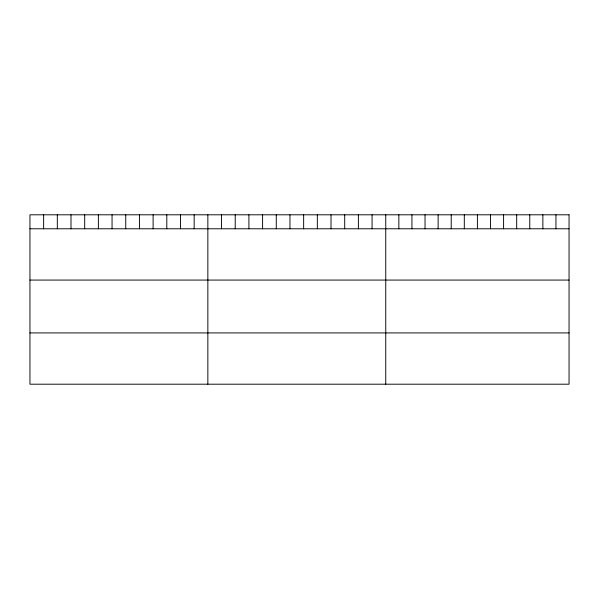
<?xml version="1.0" encoding="UTF-8"?>
<svg xmlns="http://www.w3.org/2000/svg" width="599" height="599" viewBox="0 0 599 599"><rect width="100%" height="100%" fill="white"/><g stroke="black" fill="none" stroke-linecap="round" stroke-linejoin="round"><path stroke-width="0.9" d="M29.95 228.781L569.05 228.781M29.95 280.07L569.05 280.07M29.95 332.917L569.05 332.917M555.954 214.801L555.954 228.781M542.866 214.801L542.866 228.781M529.771 214.801L529.771 228.781M516.682 214.801L516.682 228.781M503.587 214.801L503.587 228.781M490.499 214.801L490.499 228.781M477.403 214.801L477.403 228.781M464.307 214.801L464.307 228.781M451.219 214.801L451.219 228.781M438.124 214.801L438.124 228.781M425.035 214.801L425.035 228.781M411.94 214.801L411.94 228.781M398.852 214.801L398.852 228.781M385.756 214.801L385.756 384.199M372.069 214.801L372.069 228.781M358.389 214.801L358.389 228.781M344.702 214.801L344.702 228.781M331.015 214.801L331.015 228.781M317.335 214.801L317.335 228.781M303.648 214.801L303.648 228.781M289.961 214.801L289.961 228.781M276.274 214.801L276.274 228.781M262.594 214.801L262.594 228.781M248.907 214.801L248.907 228.781M235.22 214.801L235.22 228.781M221.54 214.801L221.54 228.781M207.853 214.801L207.853 384.199M194.166 214.801L194.166 228.781M180.486 214.801L180.486 228.781M166.799 214.801L166.799 228.781M153.112 214.801L153.112 228.781M139.432 214.801L139.432 228.781M125.745 214.801L125.745 228.781M112.058 214.801L112.058 228.781M98.371 214.801L98.371 228.781M84.691 214.801L84.691 228.781M71.004 214.801L71.004 228.781M57.317 214.801L57.317 228.781M43.637 214.801L43.637 228.781M569.05 214.801L29.95 214.801L29.95 384.199L569.05 384.199L569.05 214.801"/></g></svg>
